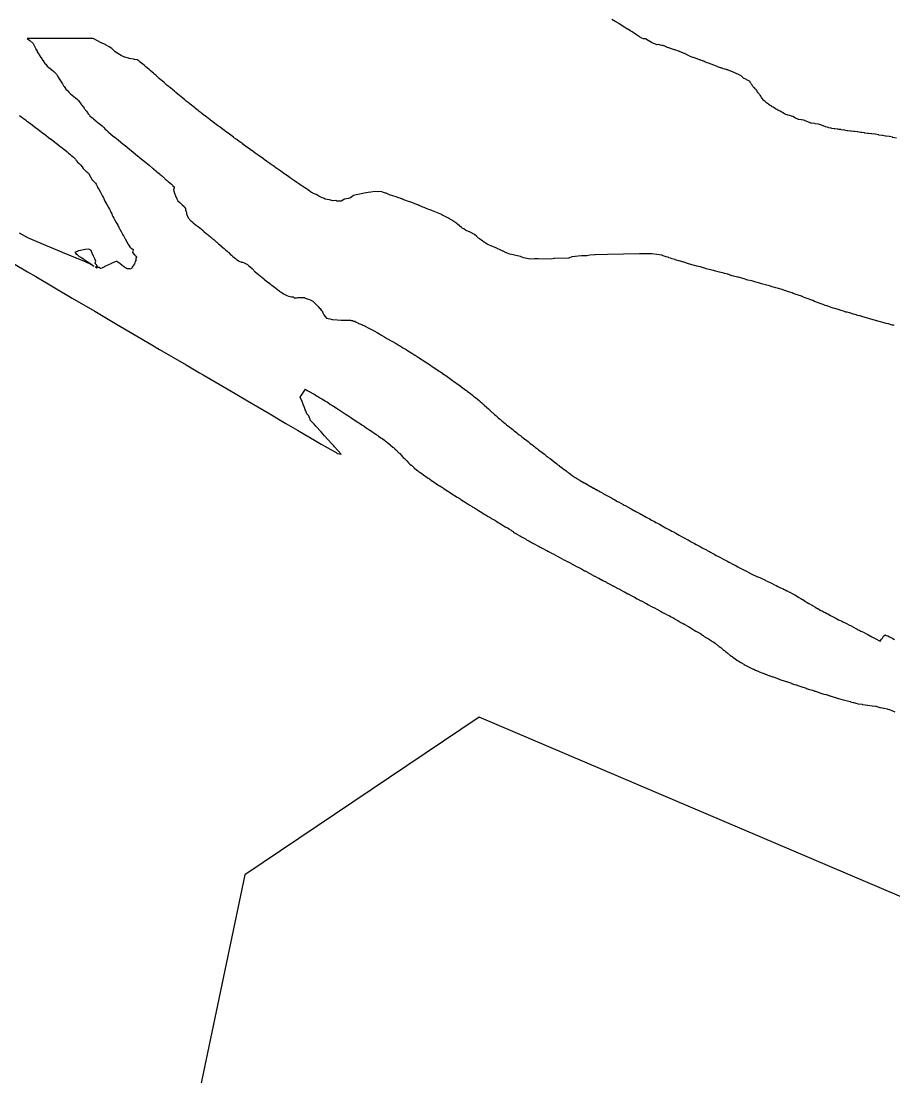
# Model space of a CAD drawing. Header units: metres. Extents: x 483462 to 484492, y 8428718 to 8429266.
# Drawn here: x 483834.43 to 483874.47, y 8429013.39 to 8429061.82 of the extents above; entities that cross this region are included whole.
import ezdxf

# ---------------------------------------------------------------- set-up
doc = ezdxf.new("R2010")
doc.units = ezdxf.units.M
doc.layers.add('C-TOPO-MAJR', color=9, linetype='Continuous')
doc.layers.add('C-TOPO-MINR', color=8, linetype='Continuous')

msp = doc.modelspace()

# ---------------------------------------------------------------- linework, layer by layer
at = {"layer": 'C-TOPO-MAJR', "color": 9, "linetype": 'Continuous', "lineweight": -3, "elevation": 1200, "flags": 128}
for points in [[(483874.592, 8429056.442), (483874.424, 8429056.483), (483874.412, 8429056.486), (483874.274, 8429056.516), (483874.26, 8429056.518), (483874.111, 8429056.539), (483874.089, 8429056.542), (483873.941, 8429056.562), (483873.925, 8429056.564), (483873.786, 8429056.589), (483873.772, 8429056.592), (483873.606, 8429056.623), (483873.591, 8429056.626), (483873.46, 8429056.649), (483873.442, 8429056.651), (483873.303, 8429056.666), (483873.277, 8429056.668), (483873.139, 8429056.682), (483873.12, 8429056.684), (483872.992, 8429056.703), (483872.976, 8429056.705), (483872.959, 8429056.707), (483872.803, 8429056.731), (483872.787, 8429056.733), (483872.665, 8429056.75), (483872.639, 8429056.753), (483872.507, 8429056.768), (483872.48, 8429056.771), (483872.352, 8429056.786), (483872.325, 8429056.79), (483872.201, 8429056.81), (483872.175, 8429056.814), (483872.051, 8429056.835), (483872.034, 8429056.837), (483871.923, 8429056.851), (483871.905, 8429056.853), (483871.766, 8429056.869), (483871.748, 8429056.871), (483871.731, 8429056.875), (483871.623, 8429056.891), (483871.595, 8429056.898), (483871.478, 8429056.926), (483871.448, 8429056.934), (483871.334, 8429056.968), (483871.299, 8429056.98), (483871.181, 8429057.027), (483871.143, 8429057.041), (483871.011, 8429057.087), (483870.864, 8429057.104), (483870.841, 8429057.112), (483870.821, 8429057.114), (483870.683, 8429057.131), (483870.663, 8429057.133), (483870.635, 8429057.145), (483870.518, 8429057.195), (483870.472, 8429057.216), (483870.369, 8429057.262), (483870.34, 8429057.274), (483870.236, 8429057.288), (483870.218, 8429057.29), (483870.116, 8429057.304), (483870.098, 8429057.307), (483870.07, 8429057.32), (483869.962, 8429057.371), (483869.913, 8429057.396), (483869.833, 8429057.439), (483869.774, 8429057.452), (483869.746, 8429057.467), (483869.686, 8429057.479), (483869.662, 8429057.484), (483869.6, 8429057.504), (483869.573, 8429057.513), (483869.509, 8429057.537), (483869.458, 8429057.566), (483869.38, 8429057.61), (483869.326, 8429057.641), (483869.256, 8429057.682), (483869.209, 8429057.701), (483869.185, 8429057.711), (483869.14, 8429057.73), (483869.094, 8429057.759), (483869.036, 8429057.796), (483868.981, 8429057.832), (483868.932, 8429057.863), (483868.892, 8429057.886), (483868.867, 8429057.901), (483868.827, 8429057.924), (483868.791, 8429057.951), (483868.753, 8429057.979), (483868.715, 8429058.007), (483868.676, 8429058.036), (483868.632, 8429058.068), (483868.602, 8429058.092), (483868.559, 8429058.125), (483868.526, 8429058.159), (483868.492, 8429058.193), (483868.452, 8429058.238), (483868.423, 8429058.271), (483868.396, 8429058.315), (483868.378, 8429058.347), (483868.36, 8429058.378), (483868.339, 8429058.415), (483868.304, 8429058.454), (483868.287, 8429058.473), (483868.27, 8429058.492), (483868.236, 8429058.53), (483868.213, 8429058.569), (483868.196, 8429058.596), (483868.165, 8429058.646), (483868.149, 8429058.673), (483868.123, 8429058.698), (483868.073, 8429058.75), (483868.046, 8429058.777), (483868.002, 8429058.819), (483867.98, 8429058.854), (483867.95, 8429058.903), (483867.928, 8429058.94), (483867.912, 8429058.966), (483867.895, 8429058.991), (483867.874, 8429059.027), (483867.851, 8429059.059), (483867.753, 8429059.108), (483867.714, 8429059.128), (483867.672, 8429059.148), (483867.57, 8429059.199), (483867.544, 8429059.225), (483867.514, 8429059.253), (483867.488, 8429059.278), (483867.462, 8429059.305), (483867.432, 8429059.322), (483867.402, 8429059.339), (483867.372, 8429059.358), (483867.342, 8429059.374), (483867.241, 8429059.415), (483867.18, 8429059.44), (483866.992, 8429059.514), (483866.937, 8429059.535), (483866.832, 8429059.577), (483866.809, 8429059.585), (483866.786, 8429059.592), (483866.728, 8429059.611), (483866.704, 8429059.617), (483866.642, 8429059.632), (483866.619, 8429059.638), (483866.583, 8429059.651), (483866.544, 8429059.665), (483866.518, 8429059.674), (483866.385, 8429059.723), (483866.357, 8429059.734), (483866.326, 8429059.745), (483866.081, 8429059.836), (483866.036, 8429059.852), (483866.004, 8429059.864), (483865.863, 8429059.917), (483865.838, 8429059.929), (483865.792, 8429059.951), (483865.745, 8429059.973), (483865.721, 8429059.985), (483865.581, 8429060.035), (483865.558, 8429060.043), (483865.525, 8429060.054), (483865.271, 8429060.144), (483865.246, 8429060.154), (483865.094, 8429060.208), (483865.071, 8429060.22), (483865.008, 8429060.25), (483864.987, 8429060.262), (483864.926, 8429060.293), (483864.864, 8429060.326), (483864.845, 8429060.336), (483864.783, 8429060.367), (483864.668, 8429060.408), (483864.651, 8429060.417), (483864.628, 8429060.425), (483864.425, 8429060.495), (483864.411, 8429060.499), (483864.271, 8429060.547), (483864.264, 8429060.549), (483864.143, 8429060.591), (483864.137, 8429060.593), (483864.046, 8429060.625), (483864.039, 8429060.629), (483863.987, 8429060.656), (483863.937, 8429060.682), (483863.929, 8429060.685), (483863.922, 8429060.686), (483863.874, 8429060.69), (483863.869, 8429060.691), (483863.82, 8429060.694), (483863.754, 8429060.719), (483863.691, 8429060.743), (483863.686, 8429060.745), (483863.682, 8429060.744), (483863.677, 8429060.743), (483863.6, 8429060.73), (483863.527, 8429060.757), (483863.452, 8429060.787), (483863.449, 8429060.788), (483863.447, 8429060.789), (483863.351, 8429060.831), (483863.349, 8429060.832), (483863.203, 8429060.924), (483863.201, 8429060.925), (483863.2, 8429060.926), (483863.08, 8429061.002), (483863.072, 8429061.007), (483863.071, 8429061.007), (483862.978, 8429061.009), (483862.908, 8429061.032), (483862.907, 8429061.033), (483862.804, 8429061.098), (483862.801, 8429061.1), (483862.617, 8429061.217), (483862.609, 8429061.223), (483862.51, 8429061.286), (483862.458, 8429061.319), (483862.396, 8429061.36), (483862.382, 8429061.369), (483862.27, 8429061.439), (483862.252, 8429061.45), (483862.053, 8429061.575), (483861.947, 8429061.642), (483861.92, 8429061.659), (483861.847, 8429061.702), (483861.746, 8429061.764), (483861.711, 8429061.785), (483861.53, 8429061.897)], [(483834.359, 8429057.486), (483834.467, 8429057.405), (483834.498, 8429057.382), (483834.528, 8429057.36), (483834.635, 8429057.28), (483834.677, 8429057.248), (483834.778, 8429057.173), (483834.877, 8429057.098), (483834.932, 8429057.057), (483835.037, 8429056.978), (483835.151, 8429056.892), (483835.18, 8429056.871), (483835.294, 8429056.785), (483835.31, 8429056.773), (483835.325, 8429056.762), (483835.436, 8429056.678), (483835.457, 8429056.662), (483835.566, 8429056.58), (483835.674, 8429056.497), (483835.696, 8429056.48), (483835.799, 8429056.402), (483835.81, 8429056.393), (483835.98, 8429056.263), (483835.985, 8429056.26), (483836.107, 8429056.167), (483836.109, 8429056.165), (483836.11, 8429056.164), (483836.111, 8429056.163), (483836.188, 8429056.101), (483836.19, 8429056.1), (483836.268, 8429056.037), (483836.296, 8429056.016), (483836.413, 8429055.926), (483836.414, 8429055.925), (483836.415, 8429055.924), (483836.548, 8429055.821), (483836.552, 8429055.818), (483836.609, 8429055.764), (483836.664, 8429055.71), (483836.669, 8429055.706), (483836.75, 8429055.643), (483836.753, 8429055.64), (483836.756, 8429055.638), (483836.83, 8429055.58), (483836.835, 8429055.575), (483836.875, 8429055.531), (483836.882, 8429055.523), (483836.92, 8429055.478), (483836.96, 8429055.422), (483836.97, 8429055.409), (483837.016, 8429055.35), (483837.025, 8429055.338), (483837.093, 8429055.283), (483837.1, 8429055.279), (483837.106, 8429055.274), (483837.178, 8429055.214), (483837.221, 8429055.147), (483837.235, 8429055.125), (483837.277, 8429055.058), (483837.292, 8429055.035), (483837.353, 8429054.982), (483837.368, 8429054.969), (483837.424, 8429054.924), (483837.436, 8429054.914), (483837.482, 8429054.876), (483837.525, 8429054.837), (483837.54, 8429054.81), (483837.606, 8429054.699), (483837.638, 8429054.643), (483837.697, 8429054.542), (483837.717, 8429054.508), (483837.765, 8429054.463), (483837.786, 8429054.443), (483837.829, 8429054.398), (483837.838, 8429054.381), (483837.874, 8429054.332), (483837.885, 8429054.312), (483837.905, 8429054.268), (483837.929, 8429054.215), (483837.958, 8429054.165), (483838.011, 8429054.073), (483838.067, 8429053.974), (483838.134, 8429053.854), (483838.17, 8429053.79), (483838.206, 8429053.707), (483838.222, 8429053.672), (483838.238, 8429053.636), (483838.272, 8429053.558), (483838.312, 8429053.486), (483838.359, 8429053.403), (483838.434, 8429053.27), (483838.481, 8429053.187), (483838.529, 8429053.101), (483838.563, 8429053.027), (483838.587, 8429052.974), (483838.616, 8429052.909), (483838.641, 8429052.855), (483838.687, 8429052.772), (483838.718, 8429052.716), (483838.797, 8429052.576), (483838.821, 8429052.534), (483838.868, 8429052.451), (483838.887, 8429052.413), (483838.909, 8429052.368), (483838.924, 8429052.339), (483838.946, 8429052.294), (483838.96, 8429052.269), (483839.019, 8429052.161), (483839.03, 8429052.142), (483839.088, 8429052.037), (483839.097, 8429052.022), (483839.104, 8429052.011), (483839.134, 8429051.959), (483839.141, 8429051.951), (483839.191, 8429051.859), (483839.197, 8429051.847), (483839.205, 8429051.832), (483839.279, 8429051.695), (483839.286, 8429051.684), (483839.351, 8429051.561), (483839.358, 8429051.552), (483839.414, 8429051.455), (483839.427, 8429051.446), (483839.504, 8429051.387), (483839.568, 8429051.338), (483839.577, 8429051.331), (483839.576, 8429051.323), (483839.563, 8429051.265), (483839.561, 8429051.26), (483839.547, 8429051.201), (483839.636, 8429051.094), (483839.636, 8429051.093), (483839.691, 8429051.03), (483839.726, 8429050.99), (483839.702, 8429050.904), (483839.702, 8429050.901), (483839.69, 8429050.841), (483839.667, 8429050.787), (483839.666, 8429050.782), (483839.652, 8429050.722), (483839.63, 8429050.681), (483839.627, 8429050.677), (483839.589, 8429050.615), (483839.585, 8429050.609), (483839.555, 8429050.572), (483839.525, 8429050.526), (483839.49, 8429050.468), (483839.423, 8429050.442), (483839.413, 8429050.445), (483839.303, 8429050.452), (483839.255, 8429050.481), (483839.197, 8429050.517), (483839.19, 8429050.522), (483839.133, 8429050.562), (483839.124, 8429050.568), (483839.064, 8429050.61), (483838.968, 8429050.694), (483838.959, 8429050.702), (483838.816, 8429050.782), (483838.806, 8429050.787), (483838.792, 8429050.783), (483838.598, 8429050.716), (483838.574, 8429050.704), (483838.302, 8429050.572), (483838.169, 8429050.503), (483838.148, 8429050.492), (483838.146, 8429050.483), (483838.081, 8429050.474), (483838.018, 8429050.519), (483838.012, 8429050.515), (483837.967, 8429050.509), (483837.93, 8429050.53), (483837.903, 8429050.616), (483837.826, 8429050.69), (483837.86, 8429050.797), (483837.862, 8429050.805), (483837.86, 8429050.811), (483837.819, 8429050.912), (483837.76, 8429051.026), (483837.76, 8429051.026), (483837.758, 8429051.03), (483837.695, 8429051.174), (483837.694, 8429051.176), (483837.643, 8429051.287), (483837.638, 8429051.291), (483837.593, 8429051.328), (483837.544, 8429051.357), (483837.537, 8429051.361), (483837.375, 8429051.339), (483837.367, 8429051.338), (483837.075, 8429051.28), (483837.065, 8429051.278), (483837.06, 8429051.276), (483836.894, 8429051.203), (483836.981, 8429051.1), (483836.97, 8429051.142), (483837.04, 8429051.075), (483837.103, 8429051.022), (483837.165, 8429050.981), (483837.271, 8429050.921), (483837.275, 8429050.919), (483837.323, 8429050.883), (483837.371, 8429050.849), (483837.378, 8429050.845), (483837.501, 8429050.763), (483837.628, 8429050.679), (483837.64, 8429050.671), (483837.701, 8429050.625), (483837.765, 8429050.567), (483837.645, 8429050.649), (483837.635, 8429050.655), (483837.591, 8429050.677), (483837.428, 8429050.744), (483837.415, 8429050.753), (483837.412, 8429050.754), (483836.967, 8429050.937), (483836.963, 8429050.938), (483836.955, 8429050.942), (483836.741, 8429051.03), (483836.324, 8429051.202), (483836.302, 8429051.211), (483836.306, 8429051.211), (483835.571, 8429051.519), (483834.855, 8429051.822), (483834.775, 8429051.86), (483834.36, 8429052.088)], [(483833.518, 8429051.03), (483834.719, 8429050.32), (483835.103, 8429050.094), (483836.771, 8429049.113), (483837.807, 8429048.503), (483838.806, 8429047.917), (483840.428, 8429046.965), (483840.785, 8429046.756), (483842.002, 8429046.044), (483842.614, 8429045.685), (483842.784, 8429045.585), (483844.248, 8429044.728), (483844.814, 8429044.397), (483845.766, 8429043.84), (483846.577, 8429043.365), (483847.111, 8429043.054), (483847.968, 8429042.552), (483848.204, 8429042.414), (483848.878, 8429042.02), (483848.935, 8429041.986), (483848.948, 8429041.979), (483849.12, 8429041.952), (483848.816, 8429042.288), (483848.778, 8429042.329), (483848.678, 8429042.439), (483848.354, 8429042.795), (483848.191, 8429042.973), (483847.957, 8429043.231), (483847.87, 8429043.327), (483847.699, 8429043.514), (483847.686, 8429043.549), (483847.663, 8429043.611), (483847.627, 8429043.709), (483847.543, 8429043.798), (483847.524, 8429043.847), (483847.486, 8429043.942), (483847.468, 8429043.99), (483847.427, 8429044.095), (483847.384, 8429044.205), (483847.34, 8429044.32), (483847.321, 8429044.369), (483847.241, 8429044.573), (483847.475, 8429044.933), (483847.562, 8429044.878), (483847.643, 8429044.826), (483847.659, 8429044.822), (483847.678, 8429044.816), (483847.811, 8429044.731), (483847.855, 8429044.716), (483847.988, 8429044.631), (483848.035, 8429044.612), (483848.169, 8429044.527), (483848.223, 8429044.495), (483848.374, 8429044.399), (483848.431, 8429044.361), (483848.48, 8429044.329), (483848.631, 8429044.233), (483848.692, 8429044.194), (483848.836, 8429044.101), (483848.905, 8429044.057), (483848.976, 8429044.011), (483849.12, 8429043.918), (483849.199, 8429043.867), (483849.339, 8429043.775), (483849.427, 8429043.718), (483849.558, 8429043.632), (483849.667, 8429043.561), (483849.785, 8429043.483), (483849.897, 8429043.409), (483849.951, 8429043.373), (483850.056, 8429043.303), (483850.081, 8429043.287), (483850.105, 8429043.271), (483850.136, 8429043.252), (483850.171, 8429043.229), (483850.268, 8429043.164), (483850.339, 8429043.116), (483850.426, 8429043.057), (483850.556, 8429042.968), (483850.635, 8429042.915), (483850.701, 8429042.868), (483850.741, 8429042.843), (483850.781, 8429042.817), (483850.833, 8429042.78), (483850.941, 8429042.702), (483850.988, 8429042.668), (483851.097, 8429042.588), (483851.138, 8429042.556), (483851.177, 8429042.531), (483851.216, 8429042.505), (483851.253, 8429042.475), (483851.352, 8429042.39), (483851.384, 8429042.362), (483851.482, 8429042.278), (483851.508, 8429042.254), (483851.565, 8429042.213), (483851.597, 8429042.183), (483851.661, 8429042.118), (483851.688, 8429042.091), (483851.779, 8429041.999), (483851.801, 8429041.975), (483851.886, 8429041.884), (483851.946, 8429041.818), (483851.964, 8429041.799), (483852.018, 8429041.75), (483852.106, 8429041.662), (483852.122, 8429041.646), (483852.21, 8429041.558), (483852.224, 8429041.545), (483852.266, 8429041.499), (483852.325, 8429041.446), (483852.334, 8429041.439), (483852.459, 8429041.331), (483852.466, 8429041.326), (483852.593, 8429041.217), (483852.597, 8429041.213), (483852.652, 8429041.173), (483852.733, 8429041.117), (483852.734, 8429041.116), (483852.815, 8429041.058), (483852.893, 8429041.002), (483852.894, 8429041.001), (483852.895, 8429041), (483853.056, 8429040.884), (483853.06, 8429040.881), (483853.11, 8429040.848), (483853.159, 8429040.815), (483853.164, 8429040.812), (483853.281, 8429040.733), (483853.291, 8429040.727), (483853.493, 8429040.591), (483853.509, 8429040.581), (483853.623, 8429040.504), (483853.636, 8429040.496), (483853.689, 8429040.461), (483853.704, 8429040.452), (483853.757, 8429040.418), (483853.813, 8429040.382), (483853.831, 8429040.371), (483853.89, 8429040.334), (483854.014, 8429040.254), (483854.036, 8429040.24), (483854.055, 8429040.227), (483854.264, 8429040.091), (483854.29, 8429040.074), (483854.314, 8429040.059), (483854.433, 8429039.982), (483854.464, 8429039.963), (483854.52, 8429039.929), (483854.574, 8429039.895), (483854.608, 8429039.875), (483854.724, 8429039.801), (483854.757, 8429039.78), (483854.947, 8429039.658), (483854.988, 8429039.632), (483855.018, 8429039.613), (483855.122, 8429039.547), (483855.157, 8429039.526), (483855.197, 8429039.503), (483855.234, 8429039.481), (483855.273, 8429039.457), (483855.363, 8429039.401), (483855.418, 8429039.366), (483855.57, 8429039.27), (483855.632, 8429039.231), (483855.681, 8429039.202), (483855.767, 8429039.148), (483855.807, 8429039.125), (483855.858, 8429039.096), (483855.898, 8429039.074), (483855.94, 8429039.05), (483856, 8429039.017), (483856.044, 8429038.992), (483856.102, 8429038.956), (483856.163, 8429038.921), (483856.257, 8429038.862), (483856.324, 8429038.821), (483856.384, 8429038.783), (483856.431, 8429038.753), (483856.46, 8429038.734), (483856.511, 8429038.701), (483856.54, 8429038.683), (483856.586, 8429038.654), (483856.666, 8429038.61), (483856.71, 8429038.586), (483856.747, 8429038.565), (483856.826, 8429038.522), (483856.857, 8429038.501), (483856.884, 8429038.481), (483856.906, 8429038.465), (483856.947, 8429038.437), (483856.968, 8429038.421), (483857.001, 8429038.397), (483857.027, 8429038.379), (483857.07, 8429038.35), (483857.098, 8429038.331), (483857.122, 8429038.315), (483857.151, 8429038.296), (483857.177, 8429038.28), (483857.207, 8429038.261), (483857.307, 8429038.207), (483857.344, 8429038.186), (483857.381, 8429038.166), (483857.484, 8429038.11), (483857.511, 8429038.094), (483857.537, 8429038.078), (483857.563, 8429038.062), (483857.59, 8429038.046), (483857.621, 8429038.028), (483857.653, 8429038.009), (483857.687, 8429037.99), (483857.722, 8429037.97), (483857.763, 8429037.948), (483857.8, 8429037.928), (483857.845, 8429037.904), (483857.884, 8429037.883), (483857.938, 8429037.854), (483857.972, 8429037.835), (483858.072, 8429037.781), (483858.105, 8429037.763), (483858.199, 8429037.713), (483858.24, 8429037.691), (483858.342, 8429037.638), (483858.403, 8429037.606), (483858.508, 8429037.551), (483858.546, 8429037.531), (483858.632, 8429037.484), (483858.661, 8429037.469), (483858.689, 8429037.453), (483858.79, 8429037.398), (483858.836, 8429037.374), (483858.944, 8429037.316), (483859.051, 8429037.26), (483859.116, 8429037.225), (483859.221, 8429037.171), (483859.334, 8429037.111), (483859.371, 8429037.092), (483859.487, 8429037.029), (483859.508, 8429037.018), (483859.529, 8429037.007), (483859.644, 8429036.944), (483859.679, 8429036.925), (483859.802, 8429036.858), (483859.941, 8429036.785), (483859.988, 8429036.761), (483860.134, 8429036.684), (483860.283, 8429036.606), (483860.305, 8429036.594), (483860.443, 8429036.52), (483860.453, 8429036.514), (483860.588, 8429036.441), (483860.597, 8429036.437), (483860.741, 8429036.359), (483860.754, 8429036.352), (483860.921, 8429036.263), (483860.935, 8429036.256), (483861.114, 8429036.161), (483861.284, 8429036.072), (483861.289, 8429036.069), (483861.289, 8429036.069), (483861.44, 8429035.989), (483861.581, 8429035.914), (483861.59, 8429035.909), (483861.737, 8429035.831), (483861.746, 8429035.826), (483861.912, 8429035.737), (483861.921, 8429035.732), (483862.095, 8429035.639), (483862.106, 8429035.633), (483862.262, 8429035.551), (483862.282, 8429035.54), (483862.413, 8429035.471), (483862.448, 8429035.452), (483862.573, 8429035.387), (483862.699, 8429035.319), (483862.727, 8429035.305), (483862.865, 8429035.23), (483862.886, 8429035.219), (483863.025, 8429035.143), (483863.048, 8429035.131), (483863.083, 8429035.112), (483863.212, 8429035.043), (483863.321, 8429034.985), (483863.381, 8429034.954), (483863.486, 8429034.899), (483863.591, 8429034.843), (483863.633, 8429034.821), (483863.738, 8429034.764), (483863.765, 8429034.749), (483863.792, 8429034.733), (483863.891, 8429034.678), (483863.937, 8429034.653), (483864.033, 8429034.601), (483864.171, 8429034.528), (483864.25, 8429034.487), (483864.369, 8429034.423), (483864.418, 8429034.398), (483864.442, 8429034.383), (483864.536, 8429034.328), (483864.561, 8429034.314), (483864.652, 8429034.26), (483864.701, 8429034.234), (483864.802, 8429034.181), (483864.887, 8429034.136), (483864.987, 8429034.082), (483865.041, 8429034.053), (483865.13, 8429033.994), (483865.16, 8429033.974), (483865.19, 8429033.954), (483865.267, 8429033.902), (483865.315, 8429033.876), (483865.389, 8429033.836), (483865.47, 8429033.792), (483865.541, 8429033.752), (483865.591, 8429033.725), (483865.62, 8429033.704), (483865.69, 8429033.652), (483865.72, 8429033.63), (483865.773, 8429033.589), (483865.83, 8429033.557), (483865.877, 8429033.529), (483865.965, 8429033.477), (483866.011, 8429033.451), (483866.057, 8429033.421), (483866.156, 8429033.355), (483866.203, 8429033.322), (483866.271, 8429033.276), (483866.321, 8429033.237), (483866.351, 8429033.213), (483866.393, 8429033.179), (483866.424, 8429033.155), (483866.455, 8429033.13), (483866.524, 8429033.075), (483866.555, 8429033.051), (483866.625, 8429032.996), (483866.664, 8429032.965), (483866.695, 8429032.941), (483866.727, 8429032.916), (483866.762, 8429032.888), (483866.83, 8429032.833), (483866.854, 8429032.812), (483866.878, 8429032.793), (483866.946, 8429032.736), (483866.979, 8429032.713), (483867.013, 8429032.689), (483867.048, 8429032.664), (483867.08, 8429032.641), (483867.146, 8429032.592), (483867.169, 8429032.575), (483867.269, 8429032.503), (483867.292, 8429032.487), (483867.319, 8429032.471), (483867.45, 8429032.393), (483867.479, 8429032.376), (483867.58, 8429032.318), (483867.607, 8429032.301), (483867.65, 8429032.276), (483867.676, 8429032.261), (483867.719, 8429032.236), (483867.743, 8429032.224), (483867.868, 8429032.166), (483867.891, 8429032.156), (483868.02, 8429032.096), (483868.044, 8429032.084), (483868.095, 8429032.059), (483868.147, 8429032.034), (483868.172, 8429032.022), (483868.267, 8429031.984), (483868.294, 8429031.973), (483868.457, 8429031.908), (483868.478, 8429031.899), (483868.572, 8429031.862), (483868.589, 8429031.855), (483868.633, 8429031.837), (483868.649, 8429031.832), (483868.693, 8429031.814), (483868.735, 8429031.801), (483868.777, 8429031.787), (483868.791, 8429031.783), (483868.904, 8429031.742), (483868.917, 8429031.738), (483868.937, 8429031.73), (483869.14, 8429031.655), (483869.16, 8429031.648), (483869.276, 8429031.605), (483869.288, 8429031.602), (483869.336, 8429031.587), (483869.386, 8429031.573), (483869.396, 8429031.57), (483869.522, 8429031.526), (483869.537, 8429031.521), (483869.767, 8429031.44), (483869.78, 8429031.435), (483869.915, 8429031.388), (483869.923, 8429031.386), (483869.987, 8429031.365), (483869.995, 8429031.363), (483870.059, 8429031.343), (483870.197, 8429031.296), (483870.204, 8429031.293), (483870.448, 8429031.21), (483870.453, 8429031.209), (483870.457, 8429031.208), (483870.599, 8429031.159), (483870.669, 8429031.14), (483870.671, 8429031.139), (483870.741, 8429031.119), (483870.742, 8429031.119), (483870.842, 8429031.085), (483870.877, 8429031.074), (483870.878, 8429031.073), (483871.112, 8429030.994), (483871.117, 8429030.993), (483871.261, 8429030.945), (483871.354, 8429030.923), (483871.361, 8429030.921), (483871.454, 8429030.898), (483871.576, 8429030.857), (483871.586, 8429030.854), (483871.781, 8429030.788), (483871.794, 8429030.783), (483871.921, 8429030.741), (483871.936, 8429030.737), (483872.039, 8429030.712), (483872.14, 8429030.688), (483872.158, 8429030.683), (483872.28, 8429030.65), (483872.464, 8429030.601), (483872.485, 8429030.595), (483872.606, 8429030.562), (483872.627, 8429030.557), (483872.729, 8429030.531), (483872.829, 8429030.506), (483872.851, 8429030.502), (483873.008, 8429030.476), (483873.03, 8429030.472), (483873.052, 8429030.469), (483873.257, 8429030.438), (483873.279, 8429030.436), (483873.466, 8429030.412), (483873.488, 8429030.41), (483873.622, 8429030.392), (483873.645, 8429030.389), (483873.736, 8429030.362), (483873.827, 8429030.335), (483873.851, 8429030.331), (483874.002, 8429030.3), (483874.026, 8429030.295), (483874.168, 8429030.265), (483874.193, 8429030.258), (483874.267, 8429030.231), (483874.295, 8429030.222), (483874.368, 8429030.193), (483874.513, 8429030.134)], [(483878.742, 8429019.97), (483855.449, 8429029.891), (483844.691, 8429022.653), (483841.664, 8429008.222)]]:
    msp.add_lwpolyline(points, dxfattribs=at)
msp.add_lwpolyline([(483837.922, 8429050.506), (483837.87, 8429050.542), (483837.852, 8429050.543), (483837.912, 8429050.505), (483837.922, 8429050.506)], close=True, dxfattribs=at)
at = {"layer": 'C-TOPO-MINR', "color": 8, "linetype": 'Continuous', "lineweight": -3, "elevation": 1198, "flags": 128}
msp.add_lwpolyline([(483874.477, 8429047.854), (483874.448, 8429047.862), (483874.42, 8429047.869), (483874.391, 8429047.876), (483874.215, 8429047.925), (483874.185, 8429047.932), (483874.123, 8429047.949), (483873.959, 8429047.995), (483873.85, 8429048.026), (483873.787, 8429048.044), (483873.63, 8429048.088), (483873.602, 8429048.094), (483873.514, 8429048.117), (483873.362, 8429048.161), (483873.253, 8429048.193), (483873.111, 8429048.234), (483873.048, 8429048.253), (483872.92, 8429048.29), (483872.893, 8429048.295), (483872.811, 8429048.317), (483872.696, 8429048.351), (483872.597, 8429048.38), (483872.489, 8429048.412), (483872.432, 8429048.43), (483872.329, 8429048.461), (483872.301, 8429048.467), (483872.272, 8429048.472), (483872.241, 8429048.48), (483872.154, 8429048.505), (483872.055, 8429048.536), (483871.961, 8429048.566), (483871.869, 8429048.596), (483871.81, 8429048.615), (483871.768, 8429048.626), (483871.686, 8429048.654), (483871.644, 8429048.665), (483871.6, 8429048.679), (483871.555, 8429048.693), (483871.482, 8429048.719), (483871.392, 8429048.751), (483871.324, 8429048.776), (483871.233, 8429048.809), (483871.17, 8429048.833), (483871.127, 8429048.847), (483871.083, 8429048.862), (483870.999, 8429048.895), (483870.914, 8429048.928), (483870.829, 8429048.961), (483870.748, 8429048.993), (483870.704, 8429049.009), (483870.661, 8429049.026), (483870.582, 8429049.057), (483870.493, 8429049.091), (483870.403, 8429049.126), (483870.327, 8429049.156), (483870.281, 8429049.174), (483870.228, 8429049.194), (483870.181, 8429049.212), (483870.127, 8429049.231), (483870.043, 8429049.262), (483869.988, 8429049.281), (483869.856, 8429049.328), (483869.797, 8429049.347), (483869.695, 8429049.381), (483869.632, 8429049.4), (483869.519, 8429049.436), (483869.456, 8429049.455), (483869.339, 8429049.497), (483869.285, 8429049.518), (483869.227, 8429049.535), (483869.172, 8429049.551), (483869.11, 8429049.569), (483869.054, 8429049.585), (483868.94, 8429049.618), (483868.884, 8429049.633), (483868.763, 8429049.666), (483868.708, 8429049.681), (483868.581, 8429049.715), (483868.526, 8429049.729), (483868.397, 8429049.762), (483868.259, 8429049.807), (483868.194, 8429049.833), (483868.142, 8429049.846), (483868.092, 8429049.858), (483867.992, 8429049.884), (483867.942, 8429049.896), (483867.777, 8429049.936), (483867.609, 8429049.988), (483867.543, 8429050.015), (483867.497, 8429050.026), (483867.453, 8429050.036), (483867.343, 8429050.063), (483867.299, 8429050.074), (483867.118, 8429050.117), (483866.951, 8429050.168), (483866.891, 8429050.192), (483866.852, 8429050.202), (483866.815, 8429050.21), (483866.7, 8429050.238), (483866.664, 8429050.247), (483866.467, 8429050.293), (483866.242, 8429050.367), (483866.211, 8429050.374), (483866.181, 8429050.382), (483866.062, 8429050.41), (483865.853, 8429050.459), (483865.826, 8429050.466), (483865.598, 8429050.54), (483865.574, 8429050.546), (483865.451, 8429050.576), (483865.431, 8429050.581), (483865.214, 8429050.632), (483865.195, 8429050.637), (483864.958, 8429050.714), (483864.897, 8429050.737), (483864.833, 8429050.761), (483864.819, 8429050.765), (483864.685, 8429050.803), (483864.673, 8429050.806), (483864.438, 8429050.871), (483864.43, 8429050.874), (483864.291, 8429050.913), (483864.219, 8429050.938), (483864.147, 8429050.964), (483864.143, 8429050.965), (483864.024, 8429051.006), (483863.892, 8429051.05), (483863.822, 8429051.074), (483863.821, 8429051.074), (483863.363, 8429051.146), (483863.361, 8429051.147), (483862.803, 8429051.135), (483862.801, 8429051.136), (483862.797, 8429051.136), (483862.07, 8429051.12), (483862.063, 8429051.119), (483861.334, 8429051.103), (483861.328, 8429051.103), (483860.764, 8429051.091), (483860.759, 8429051.091), (483860.757, 8429051.091), (483860.756, 8429051.091), (483860.526, 8429051.087), (483860.389, 8429051.05), (483860.261, 8429051.05), (483860.199, 8429051.05), (483860.145, 8429051.05), (483859.694, 8429050.998), (483859.692, 8429050.997), (483859.689, 8429050.996), (483859.555, 8429050.946), (483859.55, 8429050.944), (483858.894, 8429050.93), (483858.889, 8429050.929), (483858.883, 8429050.928), (483858.751, 8429050.896), (483858.153, 8429050.908), (483858.146, 8429050.908), (483858.14, 8429050.907), (483857.995, 8429050.907), (483857.989, 8429050.908), (483857.782, 8429050.896), (483857.481, 8429050.953), (483857.337, 8429051.019), (483857.336, 8429051.02), (483857.209, 8429051.05), (483857.19, 8429051.054), (483857.006, 8429051.091), (483857.005, 8429051.091), (483856.854, 8429051.127), (483856.852, 8429051.128), (483856.849, 8429051.129), (483856.695, 8429051.189), (483856.688, 8429051.193), (483856.539, 8429051.262), (483856.531, 8429051.265), (483856.409, 8429051.322), (483856.402, 8429051.325), (483856.267, 8429051.389), (483856.258, 8429051.393), (483856.14, 8429051.448), (483855.996, 8429051.506), (483855.98, 8429051.513), (483855.843, 8429051.575), (483855.814, 8429051.587), (483855.667, 8429051.682), (483855.644, 8429051.692), (483855.629, 8429051.702), (483855.613, 8429051.714), (483855.456, 8429051.83), (483855.439, 8429051.845), (483855.42, 8429051.86), (483855.317, 8429051.945), (483855.224, 8429052.028), (483855.03, 8429052.136), (483854.994, 8429052.152), (483854.881, 8429052.2), (483854.824, 8429052.223), (483854.747, 8429052.28), (483854.703, 8429052.299), (483854.672, 8429052.323), (483854.641, 8429052.349), (483854.549, 8429052.428), (483854.454, 8429052.504), (483854.416, 8429052.532), (483854.324, 8429052.599), (483854.278, 8429052.628), (483854.186, 8429052.691), (483854.09, 8429052.751), (483854.036, 8429052.779), (483853.92, 8429052.841), (483853.857, 8429052.87), (483853.738, 8429052.928), (483853.681, 8429052.953), (483853.603, 8429052.989), (483853.527, 8429053.021), (483853.454, 8429053.052), (483853.378, 8429053.082), (483853.308, 8429053.111), (483853.2, 8429053.153), (483853.139, 8429053.177), (483852.983, 8429053.238), (483852.923, 8429053.262), (483852.862, 8429053.286), (483852.771, 8429053.321), (483852.683, 8429053.359), (483852.631, 8429053.381), (483852.58, 8429053.402), (483852.488, 8429053.441), (483852.4, 8429053.473), (483852.263, 8429053.522), (483852.151, 8429053.562), (483852.077, 8429053.589), (483851.992, 8429053.619), (483851.933, 8429053.645), (483851.905, 8429053.657), (483851.878, 8429053.668), (483851.818, 8429053.694), (483851.75, 8429053.715), (483851.633, 8429053.752), (483851.535, 8429053.782), (483851.434, 8429053.814), (483851.369, 8429053.835), (483851.302, 8429053.865), (483851.277, 8429053.876), (483851.209, 8429053.906), (483851.183, 8429053.917), (483851.142, 8429053.931), (483851.06, 8429053.954), (483850.975, 8429053.982), (483850.893, 8429053.995), (483850.775, 8429053.982), (483850.669, 8429054.001), (483850.472, 8429053.967), (483850.358, 8429053.953), (483850.173, 8429053.921), (483849.973, 8429053.88), (483849.797, 8429053.845), (483849.682, 8429053.815), (483849.597, 8429053.751), (483849.547, 8429053.704), (483849.458, 8429053.681), (483849.265, 8429053.641), (483849.117, 8429053.562), (483848.917, 8429053.562), (483848.877, 8429053.584), (483848.733, 8429053.578), (483848.581, 8429053.61), (483848.475, 8429053.626), (483848.385, 8429053.648), (483848.332, 8429053.683), (483848.308, 8429053.698), (483848.239, 8429053.71), (483848.122, 8429053.764), (483848.088, 8429053.787), (483848.001, 8429053.846), (483847.942, 8429053.874), (483847.918, 8429053.879), (483847.876, 8429053.887), (483847.85, 8429053.902), (483847.821, 8429053.917), (483847.793, 8429053.933), (483847.761, 8429053.952), (483847.706, 8429053.99), (483847.67, 8429054.014), (483847.565, 8429054.087), (483847.524, 8429054.116), (483847.449, 8429054.168), (483847.401, 8429054.199), (483847.338, 8429054.241), (483847.277, 8429054.28), (483847.213, 8429054.322), (483847.165, 8429054.355), (483847.085, 8429054.41), (483846.976, 8429054.485), (483846.925, 8429054.52), (483846.833, 8429054.585), (483846.8, 8429054.608), (483846.769, 8429054.629), (483846.651, 8429054.711), (483846.622, 8429054.732), (483846.513, 8429054.808), (483846.478, 8429054.833), (483846.347, 8429054.926), (483846.3, 8429054.959), (483846.165, 8429055.054), (483846.136, 8429055.075), (483846.02, 8429055.157), (483846, 8429055.171), (483845.862, 8429055.268), (483845.844, 8429055.281), (483845.712, 8429055.375), (483845.69, 8429055.39), (483845.577, 8429055.472), (483845.55, 8429055.492), (483845.441, 8429055.571), (483845.323, 8429055.656), (483845.311, 8429055.665), (483845.174, 8429055.762), (483845.167, 8429055.767), (483845.161, 8429055.771), (483845.012, 8429055.876), (483845.007, 8429055.88), (483844.861, 8429055.985), (483844.792, 8429056.036), (483844.728, 8429056.083), (483844.726, 8429056.084), (483844.601, 8429056.177), (483844.598, 8429056.179), (483844.596, 8429056.182), (483844.466, 8429056.278), (483844.457, 8429056.284), (483844.324, 8429056.379), (483844.198, 8429056.469), (483844.173, 8429056.487), (483844.046, 8429056.579), (483843.926, 8429056.669), (483843.904, 8429056.685), (483843.792, 8429056.771), (483843.778, 8429056.782), (483843.763, 8429056.793), (483843.657, 8429056.874), (483843.557, 8429056.946), (483843.529, 8429056.967), (483843.436, 8429057.034), (483843.387, 8429057.069), (483843.297, 8429057.136), (483843.172, 8429057.235), (483843.138, 8429057.26), (483843.119, 8429057.275), (483843.01, 8429057.362), (483842.989, 8429057.378), (483842.962, 8429057.398), (483842.868, 8429057.468), (483842.821, 8429057.504), (483842.729, 8429057.572), (483842.689, 8429057.603), (483842.597, 8429057.677), (483842.558, 8429057.708), (483842.439, 8429057.805), (483842.398, 8429057.839), (483842.304, 8429057.915), (483842.26, 8429057.95), (483842.167, 8429058.023), (483842.099, 8429058.077), (483842.011, 8429058.148), (483841.936, 8429058.208), (483841.853, 8429058.278), (483841.777, 8429058.341), (483841.698, 8429058.408), (483841.622, 8429058.472), (483841.532, 8429058.546), (483841.468, 8429058.6), (483841.391, 8429058.663), (483841.28, 8429058.754), (483841.199, 8429058.82), (483841.124, 8429058.882), (483841.052, 8429058.944), (483840.993, 8429058.995), (483840.905, 8429059.072), (483840.856, 8429059.114), (483840.772, 8429059.188), (483840.725, 8429059.23), (483840.642, 8429059.302), (483840.61, 8429059.33), (483840.528, 8429059.403), (483840.507, 8429059.421), (483840.449, 8429059.472), (483840.428, 8429059.49), (483840.36, 8429059.55), (483840.306, 8429059.595), (483840.236, 8429059.655), (483840.154, 8429059.723), (483840.073, 8429059.79), (483839.962, 8429059.882), (483839.899, 8429059.934), (483839.863, 8429059.965), (483839.827, 8429059.995), (483839.79, 8429060.024), (483839.778, 8429060.034), (483839.743, 8429060.04), (483839.636, 8429060.059), (483839.593, 8429060.069), (483839.384, 8429060.106), (483839.363, 8429060.116), (483839.189, 8429060.157), (483839.17, 8429060.169), (483839.02, 8429060.235), (483838.873, 8429060.324), (483838.845, 8429060.346), (483838.738, 8429060.429), (483838.622, 8429060.53), (483838.59, 8429060.556), (483838.478, 8429060.642), (483838.307, 8429060.731), (483838.295, 8429060.741), (483838.289, 8429060.744), (483838.115, 8429060.823), (483838.11, 8429060.825), (483837.943, 8429060.909), (483837.941, 8429060.911), (483837.938, 8429060.912), (483837.77, 8429061), (483837.77, 8429061), (483837.73, 8429061.022), (483837.599, 8429061.022), (483837.408, 8429061.022), (483837.392, 8429061.022), (483837.204, 8429061.022), (483837.038, 8429061.022), (483836.89, 8429061.022), (483836.838, 8429061.022), (483836.693, 8429061.022), (483836.569, 8429061.022), (483836.498, 8429061.022), (483836.413, 8429061.022), (483836.258, 8429061.022), (483836.149, 8429061.022), (483836.017, 8429061.022), (483835.89, 8429061.022), (483835.789, 8429061.022), (483835.664, 8429061.022), (483835.565, 8429061.022), (483835.43, 8429061.022), (483835.368, 8429061.022), (483835.22, 8429061.022), (483835.186, 8429061.022), (483835.151, 8429061.022), (483835.138, 8429061.022), (483834.842, 8429061.022), (483834.79, 8429061.022), (483834.755, 8429061.022), (483834.712, 8429061.022), (483834.829, 8429060.926), (483834.98, 8429060.79), (483834.987, 8429060.784), (483835.05, 8429060.66), (483835.103, 8429060.537), (483835.107, 8429060.528), (483835.162, 8429060.436), (483835.166, 8429060.426), (483835.175, 8429060.412), (483835.25, 8429060.293), (483835.264, 8429060.271), (483835.342, 8429060.152), (483835.357, 8429060.128), (483835.429, 8429060.014), (483835.449, 8429059.987), (483835.521, 8429059.878), (483835.563, 8429059.841), (483835.635, 8429059.749), (483835.707, 8429059.691), (483835.823, 8429059.595), (483835.932, 8429059.503), (483835.986, 8429059.457), (483836.048, 8429059.376), (483836.101, 8429059.292), (483836.132, 8429059.248), (483836.18, 8429059.171), (483836.207, 8429059.127), (483836.269, 8429059.028), (483836.297, 8429058.984), (483836.324, 8429058.942), (483836.38, 8429058.853), (483836.406, 8429058.811), (483836.436, 8429058.77), (483836.484, 8429058.691), (483836.568, 8429058.621), (483836.62, 8429058.551), (483836.702, 8429058.483), (483836.855, 8429058.36), (483836.926, 8429058.303), (483837.022, 8429058.225), (483837.064, 8429058.17), (483837.098, 8429058.121), (483837.134, 8429058.073), (483837.167, 8429058.027), (483837.2, 8429057.983), (483837.233, 8429057.94), (483837.26, 8429057.904), (483837.291, 8429057.863), (483837.319, 8429057.827), (483837.342, 8429057.797), (483837.37, 8429057.76), (483837.392, 8429057.731), (483837.426, 8429057.685), (483837.46, 8429057.638), (483837.485, 8429057.604), (483837.512, 8429057.567), (483837.535, 8429057.536), (483837.564, 8429057.498), (483837.581, 8429057.474), (483837.698, 8429057.381), (483837.715, 8429057.359), (483837.753, 8429057.329), (483837.973, 8429057.154), (483838.009, 8429057.125), (483838.144, 8429057.017), (483838.161, 8429056.999), (483838.177, 8429056.981), (483838.224, 8429056.931), (483838.272, 8429056.879), (483838.289, 8429056.863), (483838.348, 8429056.81), (483838.414, 8429056.753), (483838.431, 8429056.738), (483838.537, 8429056.647), (483838.553, 8429056.634), (483838.714, 8429056.499), (483838.731, 8429056.485), (483838.879, 8429056.366), (483838.889, 8429056.358), (483838.897, 8429056.351), (483839.098, 8429056.191), (483839.102, 8429056.188), (483839.284, 8429056.042), (483839.284, 8429056.041), (483839.291, 8429056.036), (483839.421, 8429055.928), (483839.424, 8429055.926), (483839.551, 8429055.82), (483839.555, 8429055.816), (483839.684, 8429055.709), (483839.697, 8429055.699), (483839.831, 8429055.59), (483839.858, 8429055.567), (483839.995, 8429055.457), (483840.131, 8429055.347), (483840.158, 8429055.324), (483840.304, 8429055.205), (483840.324, 8429055.188), (483840.462, 8429055.075), (483840.484, 8429055.056), (483840.509, 8429055.035), (483840.61, 8429054.952), (483840.645, 8429054.922), (483840.766, 8429054.822), (483840.791, 8429054.8), (483840.868, 8429054.736), (483840.916, 8429054.694), (483840.944, 8429054.669), (483840.982, 8429054.636), (483841.01, 8429054.607), (483841.031, 8429054.589), (483841.048, 8429054.571), (483841.137, 8429054.497), (483841.176, 8429054.465), (483841.332, 8429054.335), (483841.375, 8429054.298), (483841.376, 8429054.28), (483841.456, 8429054.212), (483841.456, 8429054.169), (483841.438, 8429054.129), (483841.437, 8429054.11), (483841.428, 8429054.091), (483841.443, 8429054.01), (483841.469, 8429053.921), (483841.517, 8429053.8), (483841.575, 8429053.671), (483841.604, 8429053.599), (483841.628, 8429053.571), (483841.706, 8429053.492), (483841.762, 8429053.445), (483841.82, 8429053.394), (483841.917, 8429053.315), (483841.922, 8429053.287), (483841.972, 8429053.221), (483841.975, 8429053.192), (483841.98, 8429053.163), (483841.99, 8429053.109), (483841.997, 8429053.076), (483842.014, 8429053.002), (483842.026, 8429052.971), (483842.054, 8429052.896), (483842.067, 8429052.868), (483842.101, 8429052.795), (483842.144, 8429052.741), (483842.159, 8429052.723), (483842.208, 8429052.671), (483842.224, 8429052.654), (483842.287, 8429052.601), (483842.306, 8429052.584), (483842.327, 8429052.567), (483842.402, 8429052.507), (483842.423, 8429052.491), (483842.506, 8429052.429), (483842.527, 8429052.413), (483842.553, 8429052.39), (483842.633, 8429052.33), (483842.7, 8429052.271), (483842.739, 8429052.237), (483842.807, 8429052.177), (483842.829, 8429052.157), (483842.913, 8429052.091), (483842.928, 8429052.079), (483843.016, 8429052.01), (483843.029, 8429051.999), (483843.041, 8429051.989), (483843.125, 8429051.918), (483843.136, 8429051.909), (483843.204, 8429051.85), (483843.222, 8429051.833), (483843.271, 8429051.791), (483843.321, 8429051.747), (483843.337, 8429051.733), (483843.402, 8429051.677), (483843.408, 8429051.672), (483843.479, 8429051.611), (483843.485, 8429051.606), (483843.49, 8429051.602), (483843.552, 8429051.548), (483843.557, 8429051.544), (483843.618, 8429051.492), (483843.629, 8429051.482), (483843.687, 8429051.432), (483843.747, 8429051.381), (483843.755, 8429051.373), (483843.815, 8429051.322), (483843.878, 8429051.268), (483843.879, 8429051.266), (483843.881, 8429051.264), (483843.953, 8429051.198), (483843.954, 8429051.197), (483843.956, 8429051.196), (483844.026, 8429051.13), (483844.026, 8429051.13), (483844.084, 8429051.074), (483844.085, 8429051.074), (483844.085, 8429051.074), (483844.11, 8429051.05), (483844.143, 8429051.019), (483844.143, 8429051.019), (483844.206, 8429050.973), (483844.207, 8429050.972), (483844.27, 8429050.926), (483844.332, 8429050.872), (483844.335, 8429050.87), (483844.338, 8429050.869), (483844.398, 8429050.819), (483844.401, 8429050.818), (483844.462, 8429050.79), (483844.466, 8429050.789), (483844.524, 8429050.766), (483844.528, 8429050.765), (483844.579, 8429050.752), (483844.584, 8429050.751), (483844.635, 8429050.738), (483844.693, 8429050.717), (483844.698, 8429050.714), (483844.759, 8429050.688), (483844.81, 8429050.647), (483844.86, 8429050.604), (483844.868, 8429050.598), (483844.944, 8429050.542), (483844.957, 8429050.532), (483845.033, 8429050.473), (483845.075, 8429050.416), (483845.087, 8429050.406), (483845.129, 8429050.349), (483845.149, 8429050.333), (483845.276, 8429050.226), (483845.301, 8429050.206), (483845.414, 8429050.114), (483845.448, 8429050.087), (483845.476, 8429050.064), (483845.546, 8429050.007), (483845.579, 8429049.979), (483845.706, 8429049.876), (483845.777, 8429049.819), (483845.816, 8429049.787), (483845.851, 8429049.761), (483845.886, 8429049.735), (483845.929, 8429049.702), (483846.05, 8429049.61), (483846.095, 8429049.576), (483846.214, 8429049.487), (483846.257, 8429049.456), (483846.293, 8429049.429), (483846.33, 8429049.404), (483846.392, 8429049.363), (483846.469, 8429049.313), (483846.531, 8429049.281), (483846.629, 8429049.225), (483846.693, 8429049.206), (483846.782, 8429049.184), (483846.84, 8429049.174), (483846.905, 8429049.162), (483846.956, 8429049.127), (483847.013, 8429049.128), (483847.07, 8429049.129), (483847.125, 8429049.133), (483847.199, 8429049.136), (483847.252, 8429049.137), (483847.324, 8429049.137), (483847.377, 8429049.134), (483847.431, 8429049.133), (483847.47, 8429049.112), (483847.502, 8429049.098), (483847.558, 8429049.082), (483847.623, 8429049.057), (483847.688, 8429049.031), (483847.748, 8429049.002), (483847.786, 8429048.983), (483847.81, 8429048.967), (483847.835, 8429048.95), (483847.876, 8429048.915), (483847.934, 8429048.851), (483847.983, 8429048.798), (483848.053, 8429048.725), (483848.103, 8429048.664), (483848.153, 8429048.631), (483848.195, 8429048.552), (483848.241, 8429048.519), (483848.279, 8429048.438), (483848.322, 8429048.343), (483848.381, 8429048.259), (483848.447, 8429048.183), (483848.588, 8429048.152), (483848.704, 8429048.131), (483848.936, 8429048.114), (483849.101, 8429048.105), (483849.322, 8429048.098), (483849.411, 8429048.096), (483849.518, 8429048.093), (483849.547, 8429048.092), (483849.576, 8429048.088), (483849.632, 8429048.085), (483849.678, 8429048.053), (483849.734, 8429048.047), (483849.795, 8429048.006), (483849.882, 8429047.972), (483849.931, 8429047.951), (483850.06, 8429047.894), (483850.109, 8429047.875), (483850.197, 8429047.831), (483850.252, 8429047.803), (483850.356, 8429047.749), (483850.419, 8429047.715), (483850.53, 8429047.656), (483850.571, 8429047.634), (483850.687, 8429047.571), (483850.727, 8429047.548), (483850.765, 8429047.526), (483850.888, 8429047.457), (483850.933, 8429047.427), (483851.066, 8429047.352), (483851.107, 8429047.324), (483851.244, 8429047.247), (483851.274, 8429047.23), (483851.411, 8429047.151), (483851.441, 8429047.135), (483851.47, 8429047.118), (483851.61, 8429047.037), (483851.635, 8429047.023), (483851.773, 8429046.941), (483851.795, 8429046.929), (483851.93, 8429046.848), (483851.949, 8429046.836), (483852.094, 8429046.748), (483852.118, 8429046.732), (483852.281, 8429046.63), (483852.301, 8429046.617), (483852.316, 8429046.608), (483852.493, 8429046.496), (483852.506, 8429046.488), (483852.697, 8429046.365), (483852.707, 8429046.359), (483852.905, 8429046.231), (483852.911, 8429046.227), (483852.916, 8429046.224), (483853.119, 8429046.091), (483853.12, 8429046.09), (483853.159, 8429046.064), (483853.334, 8429045.946), (483853.336, 8429045.946), (483853.337, 8429045.945), (483853.544, 8429045.805), (483853.55, 8429045.801), (483853.563, 8429045.792), (483853.758, 8429045.659), (483853.768, 8429045.652), (483853.954, 8429045.523), (483853.959, 8429045.52), (483853.966, 8429045.514), (483853.973, 8429045.508), (483854.151, 8429045.384), (483854.166, 8429045.373), (483854.329, 8429045.257), (483854.362, 8429045.234), (483854.382, 8429045.22), (483854.531, 8429045.113), (483854.541, 8429045.104), (483854.552, 8429045.095), (483854.685, 8429044.998), (483854.705, 8429044.983), (483854.827, 8429044.893), (483854.865, 8429044.864), (483854.89, 8429044.846), (483855.006, 8429044.758), (483855.023, 8429044.744), (483855.04, 8429044.729), (483855.151, 8429044.642), (483855.19, 8429044.611), (483855.292, 8429044.529), (483855.35, 8429044.482), (483855.438, 8429044.41), (483855.489, 8429044.366), (483855.564, 8429044.301), (483855.633, 8429044.24), (483855.669, 8429044.208), (483855.693, 8429044.189), (483855.758, 8429044.13), (483855.782, 8429044.11), (483855.87, 8429044.029), (483855.916, 8429043.987), (483855.961, 8429043.944), (483856.045, 8429043.867), (483856.067, 8429043.849), (483856.091, 8429043.83), (483856.148, 8429043.778), (483856.205, 8429043.726), (483856.261, 8429043.674), (483856.319, 8429043.621), (483856.376, 8429043.57), (483856.399, 8429043.553), (483856.423, 8429043.537), (483856.484, 8429043.483), (483856.568, 8429043.412), (483856.634, 8429043.356), (483856.72, 8429043.283), (483856.785, 8429043.228), (483856.827, 8429043.201), (483856.871, 8429043.173), (483856.935, 8429043.121), (483856.991, 8429043.076), (483857.055, 8429043.025), (483857.16, 8429042.94), (483857.222, 8429042.89), (483857.284, 8429042.841), (483857.314, 8429042.821), (483857.345, 8429042.8), (483857.407, 8429042.751), (483857.484, 8429042.69), (483857.63, 8429042.575), (483857.689, 8429042.529), (483857.774, 8429042.462), (483857.831, 8429042.417), (483857.865, 8429042.392), (483857.9, 8429042.366), (483857.938, 8429042.336), (483857.979, 8429042.303), (483858.03, 8429042.264), (483858.124, 8429042.191), (483858.168, 8429042.157), (483858.338, 8429042.025), (483858.44, 8429041.945), (483858.475, 8429041.918), (483858.521, 8429041.882), (483858.569, 8429041.844), (483858.599, 8429041.821), (483858.695, 8429041.747), (483858.868, 8429041.613), (483858.889, 8429041.598), (483858.992, 8429041.518), (483859.006, 8429041.507), (483859.058, 8429041.467), (483859.11, 8429041.427), (483859.122, 8429041.418), (483859.273, 8429041.303), (483859.28, 8429041.298), (483859.434, 8429041.18), (483859.488, 8429041.141), (483859.49, 8429041.14), (483859.544, 8429041.1), (483859.545, 8429041.1), (483859.575, 8429041.078), (483859.628, 8429041.039), (483859.628, 8429041.038), (483859.628, 8429041.038), (483859.707, 8429040.979), (483859.709, 8429040.978), (483859.755, 8429040.947), (483859.801, 8429040.916), (483859.804, 8429040.914), (483859.856, 8429040.88), (483859.905, 8429040.848), (483859.908, 8429040.846), (483859.949, 8429040.821), (483859.952, 8429040.82), (483859.993, 8429040.796), (483860.046, 8429040.766), (483860.05, 8429040.764), (483860.101, 8429040.735), (483860.106, 8429040.732), (483860.175, 8429040.687), (483860.182, 8429040.683), (483860.264, 8429040.637), (483860.269, 8429040.634), (483860.275, 8429040.631), (483860.356, 8429040.587), (483860.362, 8429040.583), (483860.425, 8429040.544), (483860.433, 8429040.539), (483860.523, 8429040.49), (483860.538, 8429040.482), (483860.697, 8429040.395), (483860.715, 8429040.385), (483860.802, 8429040.337), (483860.814, 8429040.331), (483860.826, 8429040.324), (483860.891, 8429040.285), (483860.931, 8429040.262), (483860.946, 8429040.254), (483860.988, 8429040.229), (483861.006, 8429040.219), (483861.123, 8429040.155), (483861.156, 8429040.137), (483861.36, 8429040.026), (483861.399, 8429040.004), (483861.511, 8429039.943), (483861.536, 8429039.929), (483861.578, 8429039.905), (483861.604, 8429039.89), (483861.645, 8429039.867), (483861.672, 8429039.852), (483861.796, 8429039.784), (483861.84, 8429039.761), (483862.055, 8429039.643), (483862.099, 8429039.619), (483862.15, 8429039.59), (483862.276, 8429039.521), (483862.335, 8429039.489), (483862.391, 8429039.457), (483862.45, 8429039.425), (483862.516, 8429039.388), (483862.562, 8429039.363), (483862.637, 8429039.321), (483862.69, 8429039.292), (483862.809, 8429039.227), (483862.866, 8429039.195), (483862.925, 8429039.163), (483863.109, 8429039.063), (483863.17, 8429039.03), (483863.236, 8429038.994), (483863.35, 8429038.931), (483863.421, 8429038.892), (483863.489, 8429038.855), (483863.555, 8429038.819), (483863.627, 8429038.779), (483863.712, 8429038.733), (483863.788, 8429038.691), (483863.923, 8429038.617), (483864, 8429038.575), (483864.077, 8429038.533), (483864.203, 8429038.465), (483864.28, 8429038.422), (483864.357, 8429038.381), (483864.468, 8429038.32), (483864.543, 8429038.279), (483864.624, 8429038.235), (483864.725, 8429038.18), (483864.819, 8429038.128), (483864.878, 8429038.096), (483864.981, 8429038.04), (483865.028, 8429038.014), (483865.075, 8429037.989), (483865.171, 8429037.936), (483865.234, 8429037.902), (483865.319, 8429037.856), (483865.403, 8429037.81), (483865.49, 8429037.762), (483865.579, 8429037.714), (483865.68, 8429037.659), (483865.732, 8429037.631), (483865.84, 8429037.573), (483865.873, 8429037.555), (483865.906, 8429037.537), (483866.012, 8429037.48), (483866.059, 8429037.454), (483866.159, 8429037.4), (483866.257, 8429037.346), (483866.323, 8429037.31), (483866.422, 8429037.256), (483866.459, 8429037.236), (483866.619, 8429037.151), (483866.64, 8429037.139), (483866.772, 8429037.07), (483866.789, 8429037.061), (483866.801, 8429037.054), (483866.904, 8429037.002), (483866.916, 8429036.996), (483866.943, 8429036.981), (483867.047, 8429036.927), (483867.144, 8429036.874), (483867.185, 8429036.852), (483867.311, 8429036.783), (483867.411, 8429036.729), (483867.431, 8429036.719), (483867.542, 8429036.666), (483867.55, 8429036.662), (483867.557, 8429036.659), (483867.67, 8429036.606), (483867.684, 8429036.598), (483867.846, 8429036.51), (483867.866, 8429036.499), (483868.012, 8429036.42), (483868.021, 8429036.415), (483868.121, 8429036.372), (483868.124, 8429036.37), (483868.22, 8429036.33), (483868.222, 8429036.329), (483868.224, 8429036.329), (483868.316, 8429036.292), (483868.318, 8429036.291), (483868.322, 8429036.289), (483868.413, 8429036.251), (483868.544, 8429036.18), (483868.548, 8429036.178), (483868.684, 8429036.105), (483868.685, 8429036.104), (483868.715, 8429036.092), (483868.788, 8429036.061), (483868.886, 8429036.019), (483868.888, 8429036.018), (483868.991, 8429035.964), (483868.993, 8429035.963), (483868.994, 8429035.962), (483869.07, 8429035.92), (483869.074, 8429035.919), (483869.145, 8429035.881), (483869.262, 8429035.826), (483869.272, 8429035.821), (483869.386, 8429035.769), (483869.393, 8429035.765), (483869.438, 8429035.746), (483869.48, 8429035.727), (483869.484, 8429035.725), (483869.564, 8429035.682), (483869.572, 8429035.678), (483869.677, 8429035.626), (483869.695, 8429035.616), (483869.806, 8429035.561), (483869.859, 8429035.532), (483869.871, 8429035.526), (483869.923, 8429035.496), (483869.93, 8429035.492), (483870, 8429035.447), (483870.005, 8429035.443), (483870.011, 8429035.439), (483870.095, 8429035.386), (483870.115, 8429035.375), (483870.201, 8429035.33), (483870.273, 8429035.291), (483870.295, 8429035.279), (483870.348, 8429035.239), (483870.358, 8429035.231), (483870.41, 8429035.191), (483870.432, 8429035.179), (483870.497, 8429035.142), (483870.568, 8429035.103), (483870.595, 8429035.088), (483870.701, 8429035.026), (483870.715, 8429035.017), (483870.73, 8429035.009), (483870.838, 8429034.945), (483870.863, 8429034.931), (483870.934, 8429034.891), (483870.974, 8429034.869), (483871.043, 8429034.83), (483871.123, 8429034.786), (483871.173, 8429034.759), (483871.265, 8429034.709), (483871.31, 8429034.684), (483871.4, 8429034.638), (483871.432, 8429034.621), (483871.555, 8429034.557), (483871.589, 8429034.54), (483871.679, 8429034.494), (483871.715, 8429034.475), (483871.799, 8429034.43), (483871.851, 8429034.402), (483871.934, 8429034.358), (483871.973, 8429034.338), (483872.047, 8429034.302), (483872.086, 8429034.283), (483872.126, 8429034.263), (483872.228, 8429034.215), (483872.298, 8429034.178), (483872.399, 8429034.128), (483872.504, 8429034.074), (483872.622, 8429034.011), (483872.72, 8429033.959), (483872.791, 8429033.921), (483872.836, 8429033.897), (483872.872, 8429033.884), (483872.907, 8429033.867), (483872.96, 8429033.838), (483872.995, 8429033.821), (483873.074, 8429033.779), (483873.178, 8429033.724), (483873.267, 8429033.677), (483873.46, 8429033.574), (483873.581, 8429033.51), (483873.644, 8429033.477), (483873.672, 8429033.461), (483873.783, 8429033.402), (483873.809, 8429033.39), (483873.841, 8429033.374), (483873.872, 8429033.422), (483873.897, 8429033.465), (483873.943, 8429033.515), (483873.997, 8429033.6), (483874.064, 8429033.657), (483874.119, 8429033.638), (483874.192, 8429033.625), (483874.271, 8429033.577), (483874.334, 8429033.54), (483874.417, 8429033.493), (483874.496, 8429033.444)], dxfattribs=at)

doc.saveas('drawing.dxf')
